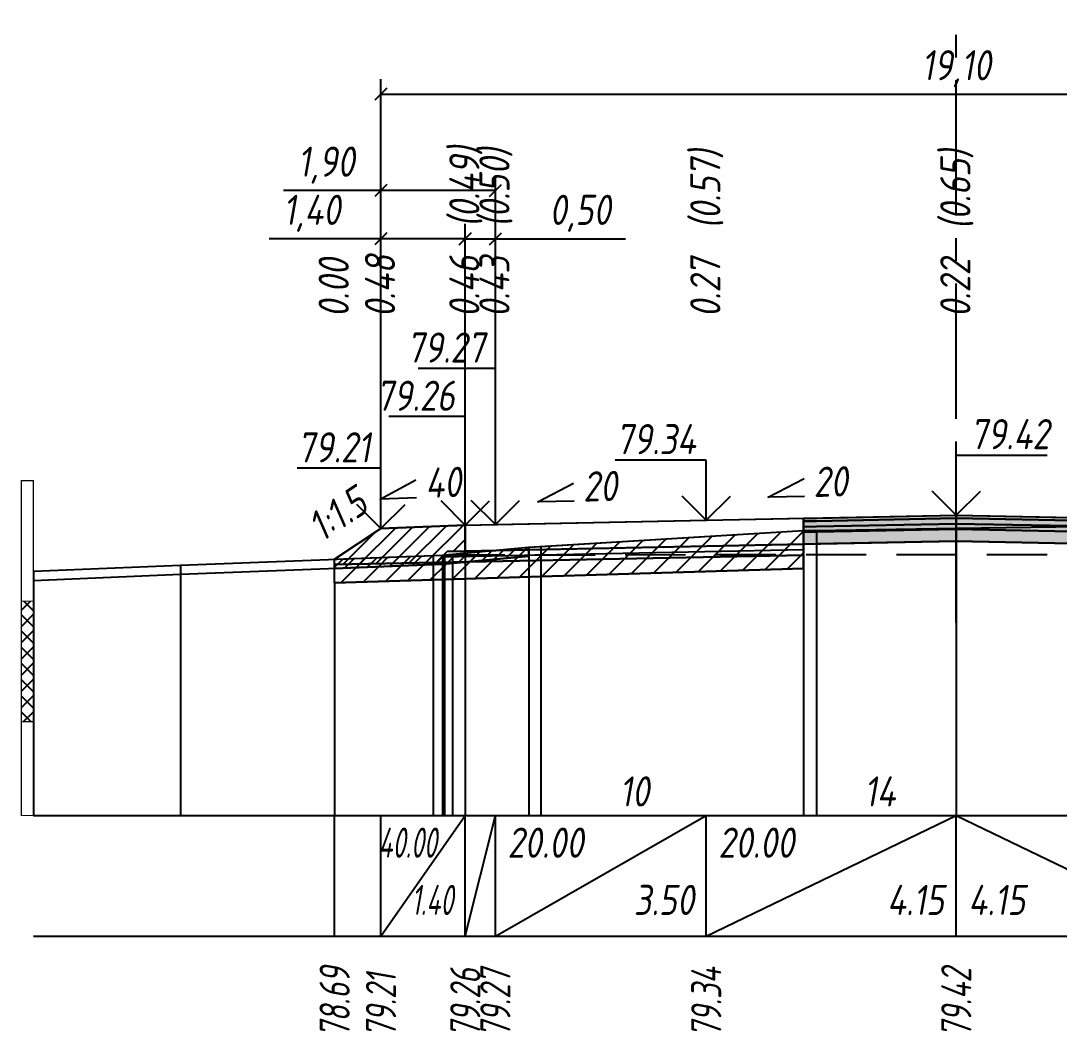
# Model space of a CAD drawing. Extents: x -717 to 1451, y -133302 to 233.
# Drawn here: x 78.9 to 165.1, y -20853.9 to -20770.1 of the extents above; entities that cross this region are included whole.
import ezdxf
from ezdxf.enums import TextEntityAlignment as Align

# ---------------------------------------------------------------- set-up
doc = ezdxf.new("R2010")
doc.units = 0
doc.linetypes.add('осевая2', pattern=[1.125, 0.75, -0.125, 0.125, -0.125])
doc.linetypes.add('штриховая', pattern=[0.75, 0.5, -0.25])
for name, color, linetype in [('Интерполированный поперечник', 2, 'Continuous'), ('Код_514', 1, 'Continuous'), ('Контур_0', 7, 'Continuous'), ('Контур_2521', 7, 'Continuous'), ('Контур_2564', 7, 'Continuous'), ('Контур_2660', 7, 'Continuous'), ('Контур_2665', 7, 'Continuous'), ('Контур_400', 7, 'Continuous'), ('Контур_508', 7, 'Continuous'), ('Контур_512', 7, 'Continuous'), ('Контур_513', 7, 'Continuous'), ('Контур_818', 7, 'Continuous'), ('Красный поперечник', 1, 'Continuous'), ('Линейка абсолютных высот', 7, 'Continuous'), ('Объём_2501', 7, 'Continuous'), ('Объём_2564', 7, 'Continuous'), ('Объём_2650', 7, 'Continuous'), ('Объём_2660', 7, 'Continuous'), ('Объём_2661', 7, 'Continuous'), ('Объём_2665', 7, 'Continuous'), ('Объём_2666', 7, 'Continuous'), ('Объём_2667', 7, 'Continuous'), ('Объём_2668', 7, 'Continuous'), ('Объём_2669', 7, 'Continuous'), ('Объём_2675', 7, 'Continuous'), ('Объём_2753', 7, 'Continuous'), ('Ось', 1, 'осевая2'), ('Откосы', 7, 'Continuous'), ('Отметки покрытия', 7, 'Continuous'), ('Рабочие отметки', 7, 'Continuous'), ('Рабочие отметки доп.', 7, 'Continuous'), ('Слои выравнивания', 7, 'Continuous'), ('Таблица', 7, 'Continuous'), ('Уклоны проезжей части', 7, 'Continuous'), ('Черный поперечник', 3, 'Continuous')]:
    doc.layers.add(name, color=color, linetype=linetype)
for name, color, linetype, true_color in [('Контур_2540', 2, 'Continuous', 0xffff00), ('Контур_2560', 2, 'Continuous', 0xffff00), ('Контур_2561', 7, 'Continuous', 0xff8040), ('Контур_2562', 3, 'Continuous', 0x00ff00), ('Контур_2563', 7, 'Continuous', 0xff8000), ('Контур_2570', 7, 'Continuous', 0x80ff00), ('Контур_2725', 7, 'Continuous', 0x323232), ('Контур_2736', 4, 'Continuous', 0x00ffff), ('Контур_2737', 4, 'Continuous', 0x00ffff), ('Контур_2738', 4, 'Continuous', 0x00ffff), ('Контур_2739', 4, 'Continuous', 0x00ffff), ('Контур_2741', 4, 'Continuous', 0x00ffff), ('Контур_2742', 4, 'Continuous', 0x00ffff), ('Контур_2743', 4, 'Continuous', 0x00ffff), ('Контур_2744', 7, 'Continuous', 0xa4ffff), ('Контур_2745', 7, 'Continuous', 0xa4ffff), ('Контур_2747', 4, 'Continuous', 0x00ffff), ('Контур_2748', 4, 'Continuous', 0x00ffff), ('Контур_2749', 4, 'Continuous', 0x00ffff), ('Контур_2750', 4, 'Continuous', 0x00ffff), ('Контур_2751', 4, 'Continuous', 0x00ffff), ('Контур_2752', 4, 'Continuous', 0x00ffff), ('Контур_2760', 7, 'Continuous', 0x323232), ('Контур_2761', 7, 'Continuous', 0x323232), ('Контур_2762', 7, 'Continuous', 0x323232), ('Контур_2763', 7, 'Continuous', 0x323232), ('Контур_402', 7, 'Continuous', 0xff6464), ('Контур_703', 4, 'Continuous', 0x00ffff), ('Контур_705', 4, 'Continuous', 0x00ffff), ('Контур_707', 4, 'Continuous', 0x00ffff), ('Контур_720', 131, 'Continuous', 0xaaffff), ('Объём_2500', 7, 'Continuous', 0xc0c0c0), ('Объём_2520', 7, 'Continuous', 0x80ffff), ('Объём_2540', 2, 'Continuous', 0xffff00), ('Объём_2560', 2, 'Continuous', 0xffff00), ('Объём_2561', 7, 'Continuous', 0xff8040), ('Объём_2562', 3, 'Continuous', 0x00ff00), ('Объём_2563', 7, 'Continuous', 0xff8000), ('Объём_2570', 7, 'Continuous', 0x80ff00), ('Объём_2600', 7, 'Continuous', 0x808000), ('Объём_2746', 2, 'Continuous', 0xffff00)]:
    doc.layers.add(name, color=color, linetype=linetype, true_color=true_color)
doc.styles.get("Standard").update_dxf_attribs({"font": 'txt', "height": 2.5})
doc.styles.add('М', font='romand.shx', dxfattribs={"width": 0.8, "oblique": 10, "height": 2.5})
doc.dimstyles.new('ISO-25', dxfattribs={"dimtxt": 2.5, "dimasz": 2.5, "dimexe": 1.25, "dimexo": 0.625, "dimtad": 1, "dimtxsty": 'Standard', "dimcen": 2.5, "dimadec": 0, "dimazin": 0, "dimtfac": 1, "dimtmove": 0, "dimatfit": 3, "dimfxl": 1, "dimarcsym": 0})

# ---------------------------------------------------------------- blocks, each defined once
blk = doc.blocks.new('_Oblique')
at = {"color": 0, "linetype": 'ByBlock', "lineweight": -2}
blk.add_line((-0.5, -0.5), (0.5, 0.5), dxfattribs=at)
blk = doc.blocks.new('*D498')
at = {"color": 0, "lineweight": -2, "transparency": 16777216}
for p, q in [((108.842, -20811.618), (108.842, -20786.898)), ((115.842, -20811.338), (115.842, -20786.898)), ((108.842, -20788.148), (99.566, -20788.148)), ((115.842, -20788.148), (108.842, -20788.148))]:
    blk.add_line(p, q, dxfattribs=at)
at = {"layer": 'Defpoints', "color": 0, "transparency": 16777216}
for p in [(115.842, -20788.148), (108.842, -20812.243), (115.842, -20811.963)]:
    blk.add_point(p, dxfattribs=at)
at = {"color": 0, "lineweight": -2, "transparency": 16777216, "rotation": 180}
blk.add_blockref('_Oblique', (108.842, -20788.148), dxfattribs=at)
at = {"color": 0, "lineweight": -2, "transparency": 16777216}
blk.add_blockref('_Oblique', (115.842, -20788.148), dxfattribs=at)
at = {"color": 0, "transparency": 16777216, "insert": (103.106, -20786.035), "char_height": 2.5, "width": 8.75, "attachment_point": 5, "style": 'М'}
blk.add_mtext('1,40', dxfattribs=at)
blk = doc.blocks.new('*D500')
at = {"color": 0, "lineweight": -2, "transparency": 16777216}
for p, q in [((115.842, -20811.338), (115.842, -20786.898)), ((118.342, -20811.288), (118.342, -20786.898)), ((115.842, -20788.148), (118.342, -20788.148)), ((118.342, -20788.148), (129.141, -20788.148))]:
    blk.add_line(p, q, dxfattribs=at)
at = {"layer": 'Defpoints', "color": 0, "transparency": 16777216}
for p in [(118.342, -20788.148), (115.842, -20811.963), (118.342, -20811.913)]:
    blk.add_point(p, dxfattribs=at)
at = {"color": 0, "lineweight": -2, "transparency": 16777216, "rotation": 180}
blk.add_blockref('_Oblique', (115.842, -20788.148), dxfattribs=at)
at = {"color": 0, "lineweight": -2, "transparency": 16777216}
blk.add_blockref('_Oblique', (118.342, -20788.148), dxfattribs=at)
at = {"color": 0, "transparency": 16777216, "insert": (125.379, -20786.035), "char_height": 2.5, "width": 9.16667, "attachment_point": 5, "style": 'М'}
blk.add_mtext('0,50', dxfattribs=at)
blk = doc.blocks.new('*D503')
at = {"color": 0, "lineweight": -2, "transparency": 16777216}
for p, q in [((108.842, -20811.618), (108.842, -20782.898)), ((118.342, -20811.288), (118.342, -20782.898)), ((108.842, -20784.148), (100.762, -20784.148)), ((118.342, -20784.148), (108.842, -20784.148))]:
    blk.add_line(p, q, dxfattribs=at)
at = {"layer": 'Defpoints', "color": 0, "transparency": 16777216}
for p in [(118.342, -20784.148), (108.842, -20812.243), (118.342, -20811.913)]:
    blk.add_point(p, dxfattribs=at)
at = {"color": 0, "lineweight": -2, "transparency": 16777216, "rotation": 180}
blk.add_blockref('_Oblique', (108.842, -20784.148), dxfattribs=at)
at = {"color": 0, "lineweight": -2, "transparency": 16777216}
blk.add_blockref('_Oblique', (118.342, -20784.148), dxfattribs=at)
at = {"color": 0, "transparency": 16777216, "insert": (104.302, -20782.035), "char_height": 2.5, "width": 8.75, "attachment_point": 5, "style": 'М'}
blk.add_mtext('1,90', dxfattribs=at)
blk = doc.blocks.new('*D504')
at = {"color": 0, "lineweight": -2, "transparency": 16777216}
for p, q in [((108.842, -20811.618), (108.842, -20774.898)), ((204.342, -20811.618), (204.342, -20774.898)), ((108.842, -20776.148), (204.342, -20776.148))]:
    blk.add_line(p, q, dxfattribs=at)
at = {"layer": 'Defpoints', "color": 0, "transparency": 16777216}
for p in [(204.342, -20776.148), (108.842, -20812.243), (204.342, -20812.243)]:
    blk.add_point(p, dxfattribs=at)
at = {"color": 0, "lineweight": -2, "transparency": 16777216, "rotation": 180}
blk.add_blockref('_Oblique', (108.842, -20776.148), dxfattribs=at)
at = {"color": 0, "lineweight": -2, "transparency": 16777216}
blk.add_blockref('_Oblique', (204.342, -20776.148), dxfattribs=at)
at = {"color": 0, "transparency": 16777216, "insert": (156.592, -20774.035), "char_height": 2.5, "width": 10.41667, "attachment_point": 5, "style": 'М'}
blk.add_mtext('19,10', dxfattribs=at)

msp = doc.modelspace()

# ---------------------------------------------------------------- hatches: boundary and pattern name
at = {"layer": 'Линейка абсолютных высот'}
h = msp.add_hatch(dxfattribs=at)
h.set_pattern_fill('ANSI37', scale=0.3, style=0)
h.set_pattern_definition([(45.000001, (0, 0), (-0.67351924, 0.67351921), []), (135.0000003, (0, 0), (-0.67351922, -0.67351923), [])])
h.paths.add_polyline_path([(80, -20828.208), (80, -20818.208), (79, -20818.208), (79, -20828.208)])
at = {"layer": 'Объём_2563'}
h = msp.add_hatch(dxfattribs=at)
h.set_pattern_fill('ANSI31', color=256, scale=0.3)
h.paths.add_polyline_path([(108.842, -20812.181), (115.842, -20811.901), (115.842, -20814.051), (114.342, -20814.081), (113.424, -20814.999), (105, -20815.167), (105, -20814.742)])
at = {"layer": 'Объём_2570'}
h = msp.add_hatch(dxfattribs=at)
h.set_pattern_fill('ANSI31', color=256, scale=0.2)
h.paths.add_polyline_path([(121.105, -20814.475), (113.959, -20815.136), (113.165, -20815.179), (105, -20815.492), (105, -20814.742), (113.165, -20814.429), (113.959, -20814.386), (121.105, -20813.725)])
at = {"layer": 'Объём_2600'}
h = msp.add_hatch(dxfattribs=at)
h.set_pattern_fill('ANSI31', color=6, scale=0.4)
h.paths.add_polyline_path([(122.117, -20813.667), (143.92, -20812.357), (143.92, -20815.516), (105, -20816.683), (105, -20815.492), (113.165, -20815.179), (113.959, -20815.136), (121.105, -20814.475), (121.105, -20813.725)])
at = {"layer": 'Слои выравнивания'}
for color, points in [(2, [(143.92, -20811.339), (144.996, -20811.318), (156.592, -20811.086), (156.592, -20811.336), (144.996, -20811.568), (143.92, -20811.589)]), (3, [(143.92, -20811.589), (144.996, -20811.568), (156.592, -20811.336), (156.592, -20811.786), (144.996, -20812.018), (143.92, -20812.039)]), (4, [(143.92, -20812.039), (144.996, -20812.018), (156.592, -20811.786), (156.592, -20812.236), (144.996, -20812.468), (143.92, -20812.489)]), (2, [(156.592, -20811.086), (167.502, -20811.304), (169.001, -20811.334), (171.035, -20811.374), (177.342, -20811.501), (193.325, -20811.82), (193.325, -20812.07), (177.342, -20811.751), (171.035, -20811.624), (169.001, -20811.584), (167.502, -20811.554), (156.592, -20811.336)]), (3, [(156.592, -20811.336), (167.502, -20811.554), (169.001, -20811.584), (171.035, -20811.624), (177.342, -20811.751), (193.325, -20812.07), (193.325, -20812.52), (177.342, -20812.201), (171.035, -20812.074), (169.001, -20812.034), (167.502, -20812.004), (156.592, -20811.786)]), (4, [(156.592, -20811.786), (167.502, -20812.004), (169.001, -20812.034), (171.035, -20812.074), (177.342, -20812.201), (193.325, -20812.52), (193.325, -20812.97), (177.342, -20812.651), (171.035, -20812.524), (169.001, -20812.484), (167.502, -20812.454), (156.592, -20812.236)]), (5, [(143.92, -20812.489), (144.996, -20812.468), (156.592, -20812.236), (156.592, -20813.236), (144.996, -20813.468), (143.92, -20813.489)]), (5, [(156.592, -20812.236), (167.502, -20812.454), (169.001, -20812.484), (171.035, -20812.524), (177.342, -20812.651), (193.325, -20812.97), (193.325, -20813.97), (177.342, -20813.651), (171.035, -20813.524), (169.001, -20813.484), (167.502, -20813.454), (156.592, -20813.236)])]:
    msp.add_hatch(color=color, dxfattribs=at).paths.add_polyline_path(points)

# ---------------------------------------------------------------- linework, layer by layer
at = {"layer": 'Интерполированный поперечник', "linetype": 'штриховая', "ltscale": 10, "flags": 128}
msp.add_lwpolyline([(114.126, -20814.368), (220.93, -20814.283)], dxfattribs=at)
at = {"layer": 'Код_514'}
for p, q in [((105, -20846), (105, -20836)), ((108.842, -20846), (108.842, -20836)), ((108.842, -20846), (115.842, -20836)), ((115.842, -20846), (115.842, -20836)), ((115.842, -20846), (118.342, -20836)), ((118.342, -20846), (118.342, -20836)), ((118.342, -20846), (135.842, -20836)), ((135.842, -20846), (135.842, -20836)), ((135.842, -20846), (156.592, -20836)), ((156.592, -20846), (156.592, -20836)), ((156.592, -20836), (177.342, -20846))]:
    msp.add_line(p, q, dxfattribs=at)
at = {"layer": 'Контур_0', "flags": 128}
for points in [[(115.842, -20811.901), (143.92, -20811.339), (143.92, -20813.489), (115.842, -20814.051), (115.842, -20811.901), (115.842, -20811.901)], [(108.842, -20812.181), (105, -20814.742), (105, -20814.742), (105, -20814.742), (105, -20814.742), (105, -20814.742), (105, -20814.742), (105, -20814.742), (105, -20814.742), (105, -20814.742), (105, -20814.742), (105, -20814.742), (105, -20814.742), (105, -20814.742), (105, -20814.742), (105, -20814.742)], [(108.842, -20812.181), (105, -20814.742), (105, -20814.742), (105, -20814.742), (105, -20814.742), (105, -20814.742), (105, -20814.742), (105, -20814.742), (105, -20814.742), (105, -20814.742), (105, -20814.742), (105, -20814.742), (105, -20814.742), (105, -20814.742), (105, -20814.742), (105, -20814.742), (105, -20814.742), (105, -20814.742), (105, -20814.742), (105, -20814.742), (105, -20814.742), (105, -20814.742), (105, -20814.742), (105, -20814.742), (105, -20814.742), (105, -20814.742), (105, -20814.742), (105, -20814.742), (105, -20814.742), (105, -20814.742)], [(114.342, -20814.081), (143.92, -20813.489), (143.92, -20814.389), (113.424, -20814.999), (114.342, -20814.081), (114.342, -20814.081)], [(105, -20815.167), (113.424, -20814.999), (114.342, -20814.081), (115.842, -20814.051)]]:
    msp.add_lwpolyline(points, dxfattribs=at)
at = {"layer": 'Контур_2521', "color": 250, "flags": 128}
msp.add_lwpolyline([(113.883, -20814.54), (143.92, -20813.939)], dxfattribs=at)
at = {"layer": 'Контур_2540', "flags": 128}
msp.add_lwpolyline([(113.424, -20814.999), (143.92, -20814.389), (143.92, -20815.516), (105, -20816.683), (105, -20815.167), (113.424, -20814.999), (113.424, -20814.999)], dxfattribs=at)
at = {"layer": 'Контур_2560', "flags": 128}
msp.add_lwpolyline([(108.842, -20812.181), (108.842, -20812.181), (108.842, -20812.181), (115.842, -20811.901)], dxfattribs=at)
at = {"layer": 'Контур_2561', "flags": 128}
msp.add_lwpolyline([(115.842, -20811.901), (115.842, -20811.901), (108.842, -20812.181), (108.842, -20812.181), (115.842, -20811.901)], dxfattribs=at)
at = {"layer": 'Контур_2562', "flags": 128}
msp.add_lwpolyline([(108.842, -20812.181), (108.842, -20812.181), (108.842, -20812.181), (108.842, -20812.181), (108.842, -20812.181)], dxfattribs=at)
at = {"layer": 'Контур_2563', "flags": 128}
msp.add_lwpolyline([(108.842, -20812.181), (115.842, -20811.901), (115.842, -20814.051), (114.342, -20814.081), (113.424, -20814.999), (105, -20815.167), (105, -20814.742), (108.842, -20812.181), (108.842, -20812.181)], dxfattribs=at)
at = {"layer": 'Контур_2564', "flags": 128}
msp.add_lwpolyline([(108.842, -20812.181), (115.842, -20811.901)], dxfattribs=at)
at = {"layer": 'Контур_2570', "flags": 128}
msp.add_lwpolyline([(80, -20816.487), (92.201, -20815.983), (113.165, -20815.179), (113.959, -20815.136), (114.126, -20815.118), (114.126, -20815.118), (114.77, -20815.055), (121.105, -20814.475), (121.105, -20813.725), (122.117, -20813.667), (143.92, -20812.357), (144.996, -20812.339), (156.592, -20812.166), (169.001, -20811.981)], dxfattribs=at)
at = {"layer": 'Контур_2660', "flags": 128}
msp.add_lwpolyline([(105, -20816.683), (143.92, -20815.516)], dxfattribs=at)
at = {"layer": 'Контур_2665', "flags": 128}
msp.add_lwpolyline([(108.842, -20812.181), (108.842, -20812.181)], dxfattribs=at)
at = {"layer": 'Контур_2725', "flags": 128}
msp.add_lwpolyline([(143.92, -20813.489), (144.996, -20813.468), (156.592, -20813.236), (167.502, -20813.454), (169.001, -20813.484), (171.035, -20813.524), (177.342, -20813.651), (193.325, -20813.97)], dxfattribs=at)
at = {"layer": 'Контур_2736', "flags": 128}
msp.add_lwpolyline([(108.842, -20812.181), (105, -20814.742)], dxfattribs=at)
at = {"layer": 'Контур_2737', "flags": 128}
msp.add_lwpolyline([(105, -20814.742), (105, -20814.742)], dxfattribs=at)
at = {"layer": 'Контур_2738', "flags": 128}
msp.add_lwpolyline([(105, -20814.742), (105, -20814.742)], dxfattribs=at)
at = {"layer": 'Контур_2739', "flags": 128}
msp.add_lwpolyline([(105, -20814.742), (105, -20814.742)], dxfattribs=at)
at = {"layer": 'Контур_2741', "flags": 128}
msp.add_lwpolyline([(105, -20814.742), (105, -20814.742)], dxfattribs=at)
at = {"layer": 'Контур_2742', "flags": 128}
msp.add_lwpolyline([(105, -20814.742), (105, -20814.742)], dxfattribs=at)
at = {"layer": 'Контур_2743', "flags": 128}
msp.add_lwpolyline([(105, -20814.742), (105, -20814.742)], dxfattribs=at)
at = {"layer": 'Контур_2744', "flags": 128}
msp.add_lwpolyline([(105, -20814.742), (105, -20814.742)], dxfattribs=at)
msp.add_lwpolyline([(105, -20814.742), (105, -20814.742)], dxfattribs=at)
msp.add_lwpolyline([(105, -20814.742), (105, -20814.742)], dxfattribs=at)
msp.add_lwpolyline([(105, -20814.742), (105, -20814.742)], dxfattribs=at)
msp.add_lwpolyline([(105, -20814.742), (105, -20814.742)], dxfattribs=at)
msp.add_lwpolyline([(105, -20814.742), (105, -20814.742)], dxfattribs=at)
at = {"layer": 'Контур_2745', "flags": 128}
msp.add_lwpolyline([(105, -20814.742), (105, -20814.742)], dxfattribs=at)
msp.add_lwpolyline([(105, -20814.742), (105, -20814.742)], dxfattribs=at)
msp.add_lwpolyline([(105, -20814.742), (105, -20814.742)], dxfattribs=at)
msp.add_lwpolyline([(105, -20814.742), (105, -20814.742)], dxfattribs=at)
msp.add_lwpolyline([(105, -20814.742), (105, -20814.742)], dxfattribs=at)
msp.add_lwpolyline([(105, -20814.742), (105, -20814.742)], dxfattribs=at)
at = {"layer": 'Контур_2747', "flags": 128}
msp.add_lwpolyline([(105, -20814.742), (105, -20814.742)], dxfattribs=at)
at = {"layer": 'Контур_2748', "flags": 128}
msp.add_lwpolyline([(105, -20814.742), (105, -20814.742)], dxfattribs=at)
at = {"layer": 'Контур_2749', "flags": 128}
msp.add_lwpolyline([(105, -20814.742), (105, -20814.742)], dxfattribs=at)
at = {"layer": 'Контур_2750', "flags": 128}
msp.add_lwpolyline([(105, -20814.742), (105, -20814.742)], dxfattribs=at)
at = {"layer": 'Контур_2751', "flags": 128}
msp.add_lwpolyline([(105, -20814.742), (105, -20814.742)], dxfattribs=at)
at = {"layer": 'Контур_2752', "flags": 128}
msp.add_lwpolyline([(105, -20814.742), (105, -20814.742)], dxfattribs=at)
at = {"layer": 'Контур_2760', "flags": 128}
msp.add_lwpolyline([(143.92, -20811.339), (144.996, -20811.318), (156.592, -20811.086), (167.502, -20811.304), (169.001, -20811.334), (171.035, -20811.374), (177.342, -20811.501), (193.325, -20811.82)], dxfattribs=at)
at = {"layer": 'Контур_2761', "flags": 128}
msp.add_lwpolyline([(143.92, -20811.589), (144.996, -20811.568), (156.592, -20811.336), (167.502, -20811.554), (169.001, -20811.584), (171.035, -20811.624), (177.342, -20811.751), (193.325, -20812.07)], dxfattribs=at)
at = {"layer": 'Контур_2762', "flags": 128}
msp.add_lwpolyline([(143.92, -20812.039), (144.996, -20812.018), (156.592, -20811.786), (167.502, -20812.004), (169.001, -20812.034), (171.035, -20812.074), (177.342, -20812.201), (193.325, -20812.52)], dxfattribs=at)
at = {"layer": 'Контур_2763', "flags": 128}
msp.add_lwpolyline([(143.92, -20812.489), (144.996, -20812.468), (156.592, -20812.236), (167.502, -20812.454), (169.001, -20812.484), (171.035, -20812.524), (177.342, -20812.651), (193.325, -20812.97)], dxfattribs=at)
at = {"layer": 'Контур_400', "flags": 128}
for points in [[(115.842, -20811.901), (118.342, -20811.851), (118.342, -20811.851), (118.342, -20811.851), (118.342, -20811.851), (118.342, -20811.851), (118.342, -20811.851), (135.842, -20811.501), (156.592, -20811.086)], [(156.592, -20811.086), (177.342, -20811.501), (194.842, -20811.851), (194.842, -20811.851), (194.842, -20811.851), (194.842, -20811.851), (194.842, -20811.851), (194.842, -20811.851), (197.342, -20811.901)]]:
    msp.add_lwpolyline(points, dxfattribs=at)
at = {"layer": 'Контур_402', "flags": 128}
msp.add_lwpolyline([(105, -20816.683), (143.92, -20815.516), (143.92, -20813.489), (156.592, -20813.236), (193.325, -20813.97), (193.325, -20816.238), (211.234, -20816.775)], dxfattribs=at)
at = {"layer": 'Контур_508', "flags": 128}
msp.add_lwpolyline([(105, -20816.683), (143.92, -20815.516), (143.92, -20813.489), (156.592, -20813.236), (193.325, -20813.97), (193.325, -20816.238), (211.234, -20816.775), (211.234, -20816), (212.071, -20816), (214.639, -20814.288)], dxfattribs=at)
at = {"layer": 'Контур_512', "flags": 128}
msp.add_lwpolyline([(105, -20816.683), (143.92, -20815.516)], dxfattribs=at)
at = {"layer": 'Контур_513', "flags": 128}
msp.add_lwpolyline([(105, -20816.683), (143.92, -20815.516), (143.92, -20813.489), (156.592, -20813.236), (193.325, -20813.97), (193.325, -20816.238), (211.234, -20816.775), (211.234, -20816), (212.071, -20816), (214.639, -20814.288)], dxfattribs=at)
at = {"layer": 'Контур_703', "flags": 128}
for points in [[(108.842, -20812.181), (105, -20814.742)], [(105, -20814.742), (105, -20814.742)]]:
    msp.add_lwpolyline(points, dxfattribs=at)
at = {"layer": 'Контур_705', "flags": 128}
msp.add_lwpolyline([(105, -20814.742), (105, -20814.742)], dxfattribs=at)
at = {"layer": 'Контур_707', "flags": 128}
msp.add_lwpolyline([(105, -20814.742), (105, -20814.742)], dxfattribs=at)
at = {"layer": 'Контур_720', "flags": 128}
msp.add_lwpolyline([(105, -20814.742), (105, -20814.742)], dxfattribs=at)
at = {"layer": 'Контур_818', "flags": 128}
msp.add_lwpolyline([(105, -20815.492), (113.165, -20815.179), (113.959, -20815.136), (114.126, -20815.118), (114.126, -20815.118), (114.77, -20815.055), (121.105, -20814.475), (121.105, -20813.725), (122.117, -20813.667), (143.92, -20812.357), (144.996, -20812.339), (156.592, -20812.166), (169.001, -20811.981), (171.035, -20812.016), (193.325, -20812.382), (214.04, -20813.754), (214.639, -20813.791)], dxfattribs=at)
at = {"layer": 'Красный поперечник'}
for p, q in [((118.342, -20811.851), (135.842, -20811.501)), ((135.842, -20811.501), (156.592, -20811.086)), ((156.592, -20811.086), (177.342, -20811.501)), ((105, -20814.742), (108.842, -20812.181)), ((108.842, -20812.181), (115.842, -20811.901)), ((115.842, -20811.901), (118.342, -20811.851)), ((143.92, -20815.516), (143.92, -20836)), ((105, -20816.683), (105, -20836))]:
    msp.add_line(p, q, dxfattribs=at)
at = {"layer": 'Линейка абсолютных высот', "color": 7, "const_width": 0.1, "flags": 128}
for points in [[(80, -20818.208), (80, -20808.208), (79, -20808.208), (79, -20818.208), (80, -20818.208)], [(80, -20828.208), (80, -20818.208), (79, -20818.208), (79, -20828.208), (80, -20828.208)], [(80, -20836), (80, -20828.208), (79, -20828.208), (79, -20836), (80, -20836)]]:
    msp.add_lwpolyline(points, dxfattribs=at)
at = {"layer": 'Объём_2500', "flags": 128}
msp.add_lwpolyline([(115.842, -20811.901), (143.92, -20811.339), (143.92, -20813.489), (115.842, -20814.051), (115.842, -20811.901), (115.842, -20811.901)], dxfattribs=at)
at = {"layer": 'Объём_2501', "flags": 128}
for points in [[(115.842, -20811.901), (118.342, -20811.851), (118.342, -20811.851), (118.342, -20811.851), (118.342, -20811.851), (118.342, -20811.851), (118.342, -20811.851), (135.842, -20811.501), (156.592, -20811.086)], [(156.592, -20811.086), (177.342, -20811.501), (194.842, -20811.851), (194.842, -20811.851), (194.842, -20811.851), (194.842, -20811.851), (194.842, -20811.851), (194.842, -20811.851), (197.342, -20811.901)]]:
    msp.add_lwpolyline(points, dxfattribs=at)
at = {"layer": 'Объём_2520', "color": 250, "flags": 128}
msp.add_lwpolyline([(114.342, -20814.081), (143.92, -20813.489), (143.92, -20814.389), (113.424, -20814.999), (114.342, -20814.081), (114.342, -20814.081)], dxfattribs=at)
at = {"layer": 'Объём_2540', "flags": 128}
msp.add_lwpolyline([(113.424, -20814.999), (143.92, -20814.389), (143.92, -20815.516), (105, -20816.683), (105, -20815.167), (113.424, -20814.999), (113.424, -20814.999)], dxfattribs=at)
at = {"layer": 'Объём_2560', "flags": 128}
msp.add_lwpolyline([(108.842, -20812.181), (108.842, -20812.181), (108.842, -20812.181), (115.842, -20811.901)], dxfattribs=at)
at = {"layer": 'Объём_2561', "flags": 128}
msp.add_lwpolyline([(115.842, -20811.901), (115.842, -20811.901), (108.842, -20812.181), (108.842, -20812.181), (115.842, -20811.901)], dxfattribs=at)
at = {"layer": 'Объём_2562', "flags": 128}
msp.add_lwpolyline([(108.842, -20812.181), (108.842, -20812.181), (108.842, -20812.181), (108.842, -20812.181), (108.842, -20812.181)], dxfattribs=at)
at = {"layer": 'Объём_2563', "color": 250, "flags": 128}
msp.add_lwpolyline([(108.842, -20812.181), (115.842, -20811.901), (115.842, -20814.051), (114.342, -20814.081), (113.424, -20814.999), (105, -20815.167), (105, -20814.742), (108.842, -20812.181), (108.842, -20812.181)], dxfattribs=at)
at = {"layer": 'Объём_2564', "flags": 128}
msp.add_lwpolyline([(108.842, -20812.181), (115.842, -20811.901)], dxfattribs=at)
at = {"layer": 'Объём_2570', "flags": 128}
msp.add_lwpolyline([(121.105, -20814.475), (113.959, -20815.136), (113.165, -20815.179), (105, -20815.492), (105, -20814.742), (113.165, -20814.429), (113.959, -20814.386), (121.105, -20813.725), (121.105, -20814.475), (121.105, -20814.475)], dxfattribs=at)
at = {"layer": 'Объём_2650', "color": 6, "flags": 128}
msp.add_lwpolyline([(122.117, -20813.667), (143.92, -20812.357), (143.92, -20815.516), (105, -20816.683), (105, -20815.492), (113.165, -20815.179), (113.959, -20815.136), (121.105, -20814.475), (121.105, -20813.725), (122.117, -20813.667), (122.117, -20813.667)], dxfattribs=at)
at = {"layer": 'Объём_2660', "flags": 128}
msp.add_lwpolyline([(105, -20816.683), (143.92, -20815.516)], dxfattribs=at)
at = {"layer": 'Объём_2661', "flags": 128}
msp.add_lwpolyline([(108.842, -20812.181), (105, -20814.742)], dxfattribs=at)
at = {"layer": 'Объём_2665', "flags": 128}
msp.add_lwpolyline([(108.842, -20812.181), (108.842, -20812.181)], dxfattribs=at)
at = {"layer": 'Объём_2666', "flags": 128}
msp.add_lwpolyline([(108.842, -20812.181), (105, -20814.742)], dxfattribs=at)
at = {"layer": 'Объём_2667', "flags": 128}
msp.add_lwpolyline([(105, -20814.742), (105, -20814.742)], dxfattribs=at)
msp.add_lwpolyline([(105, -20814.742), (105, -20814.742)], dxfattribs=at)
at = {"layer": 'Объём_2668', "flags": 128}
msp.add_lwpolyline([(105, -20814.742), (105, -20814.742)], dxfattribs=at)
msp.add_lwpolyline([(105, -20814.742), (105, -20814.742)], dxfattribs=at)
at = {"layer": 'Объём_2669', "flags": 128}
msp.add_lwpolyline([(105, -20814.742), (105, -20814.742)], dxfattribs=at)
msp.add_lwpolyline([(105, -20814.742), (105, -20814.742)], dxfattribs=at)
at = {"layer": 'Объём_2675', "flags": 128}
msp.add_lwpolyline([(105, -20814.742), (105, -20814.742)], dxfattribs=at)
msp.add_lwpolyline([(105, -20814.742), (105, -20814.742)], dxfattribs=at)
msp.add_lwpolyline([(105, -20814.742), (105, -20814.742)], dxfattribs=at)
msp.add_lwpolyline([(105, -20814.742), (105, -20814.742)], dxfattribs=at)
msp.add_lwpolyline([(105, -20814.742), (105, -20814.742)], dxfattribs=at)
msp.add_lwpolyline([(105, -20814.742), (105, -20814.742)], dxfattribs=at)
msp.add_lwpolyline([(105, -20814.742), (105, -20814.742)], dxfattribs=at)
msp.add_lwpolyline([(105, -20814.742), (105, -20814.742)], dxfattribs=at)
msp.add_lwpolyline([(105, -20814.742), (105, -20814.742)], dxfattribs=at)
msp.add_lwpolyline([(105, -20814.742), (105, -20814.742)], dxfattribs=at)
msp.add_lwpolyline([(105, -20814.742), (105, -20814.742)], dxfattribs=at)
msp.add_lwpolyline([(105, -20814.742), (105, -20814.742)], dxfattribs=at)
at = {"layer": 'Объём_2746', "flags": 128}
msp.add_lwpolyline([(143.92, -20815.516), (105, -20816.683), (105, -20815.492), (113.165, -20815.179), (113.959, -20815.136), (121.105, -20814.475), (121.105, -20813.725), (143.92, -20812.357), (143.92, -20815.516), (143.92, -20815.516)], dxfattribs=at)
at = {"layer": 'Объём_2753', "flags": 128}
msp.add_lwpolyline([(143.92, -20811.339), (143.92, -20811.339)], dxfattribs=at)
at = {"layer": 'Ось', "ltscale": 15}
msp.add_line((156.592, -20819.971), (156.592, -20770.056), dxfattribs=at)
at = {"layer": 'Откосы', "color": 1, "flags": 128}
for points in [[(111.788, -20809.64), (108.79, -20809.76), (111.728, -20808.142)], [(143.991, -20809.526), (140.992, -20809.586), (143.961, -20808.027)], [(124.866, -20809.909), (121.867, -20809.969), (124.836, -20808.409)]]:
    msp.add_lwpolyline(points, dxfattribs=at)
at = {"layer": 'Отметки покрытия', "color": 1}
for p, q in [((118.342, -20798.901), (111.942, -20798.901)), ((118.342, -20811.851), (118.342, -20798.901)), ((115.842, -20802.901), (109.492, -20802.901)), ((115.842, -20811.901), (115.842, -20802.901)), ((135.842, -20806.501), (128.292, -20806.501)), ((135.842, -20811.501), (135.842, -20806.501)), ((156.592, -20811.086), (156.592, -20806.086)), ((156.592, -20806.086), (164.142, -20806.086)), ((108.842, -20807.181), (101.892, -20807.181)), ((108.842, -20812.181), (108.842, -20807.181)), ((156.592, -20811.086), (154.592, -20809.086)), ((156.592, -20811.086), (158.592, -20809.086)), ((115.842, -20811.901), (113.842, -20809.901)), ((115.842, -20811.901), (117.842, -20809.901)), ((118.342, -20811.851), (116.342, -20809.851)), ((118.342, -20811.851), (120.342, -20809.851)), ((135.842, -20811.501), (133.842, -20809.501)), ((135.842, -20811.501), (137.842, -20809.501)), ((108.842, -20812.181), (106.842, -20810.181)), ((108.842, -20812.181), (110.842, -20810.181))]:
    msp.add_line(p, q, dxfattribs=at)
at = {"layer": 'Слои выравнивания'}
for p, q in [((143.92, -20811.339), (143.92, -20836)), ((156.592, -20811.086), (156.592, -20836)), ((115.842, -20811.901), (115.842, -20836))]:
    msp.add_line(p, q, dxfattribs=at)
at = {"layer": 'Слои выравнивания', "color": 2, "flags": 128}
for points in [[(143.92, -20811.339), (144.996, -20811.318), (156.592, -20811.086), (156.592, -20811.336), (144.996, -20811.568), (143.92, -20811.589)], [(156.592, -20811.086), (167.502, -20811.304), (169.001, -20811.334), (171.035, -20811.374), (177.342, -20811.501), (193.325, -20811.82), (193.325, -20812.07), (177.342, -20811.751), (171.035, -20811.624), (169.001, -20811.584), (167.502, -20811.554), (156.592, -20811.336)]]:
    msp.add_lwpolyline(points, close=True, dxfattribs=at)
at = {"layer": 'Слои выравнивания', "color": 3, "flags": 128}
for points in [[(143.92, -20811.589), (144.996, -20811.568), (156.592, -20811.336), (156.592, -20811.786), (144.996, -20812.018), (143.92, -20812.039)], [(156.592, -20811.336), (167.502, -20811.554), (169.001, -20811.584), (171.035, -20811.624), (177.342, -20811.751), (193.325, -20812.07), (193.325, -20812.52), (177.342, -20812.201), (171.035, -20812.074), (169.001, -20812.034), (167.502, -20812.004), (156.592, -20811.786)]]:
    msp.add_lwpolyline(points, close=True, dxfattribs=at)
at = {"layer": 'Слои выравнивания', "color": 4, "flags": 128}
for points in [[(143.92, -20812.039), (144.996, -20812.018), (156.592, -20811.786), (156.592, -20812.236), (144.996, -20812.468), (143.92, -20812.489)], [(156.592, -20811.786), (167.502, -20812.004), (169.001, -20812.034), (171.035, -20812.074), (177.342, -20812.201), (193.325, -20812.52), (193.325, -20812.97), (177.342, -20812.651), (171.035, -20812.524), (169.001, -20812.484), (167.502, -20812.454), (156.592, -20812.236)]]:
    msp.add_lwpolyline(points, close=True, dxfattribs=at)
at = {"layer": 'Слои выравнивания', "color": 5, "flags": 128}
for points in [[(143.92, -20812.489), (144.996, -20812.468), (156.592, -20812.236), (156.592, -20813.236), (144.996, -20813.468), (143.92, -20813.489)], [(156.592, -20812.236), (167.502, -20812.454), (169.001, -20812.484), (171.035, -20812.524), (177.342, -20812.651), (193.325, -20812.97), (193.325, -20813.97), (177.342, -20813.651), (171.035, -20813.524), (169.001, -20813.484), (167.502, -20813.454), (156.592, -20813.236)]]:
    msp.add_lwpolyline(points, close=True, dxfattribs=at)
at = {"layer": 'Таблица'}
for p, q in [((80, -20836), (239.639, -20836)), ((80, -20846), (239.639, -20846))]:
    msp.add_line(p, q, dxfattribs=at)
at = {"layer": 'Черный поперечник', "color": 7}
for p, q in [((143.92, -20812.357), (143.92, -20836)), ((144.996, -20812.339), (144.996, -20836)), ((156.592, -20812.166), (156.592, -20836)), ((113.959, -20814.386), (113.959, -20836)), ((114.126, -20814.368), (114.126, -20836)), ((114.77, -20814.305), (114.77, -20836)), ((121.105, -20813.725), (121.105, -20836)), ((122.117, -20813.667), (122.117, -20836)), ((92.201, -20815.233), (92.201, -20836)), ((113.165, -20814.429), (113.165, -20836)), ((80, -20815.737), (80, -20836))]:
    msp.add_line(p, q, dxfattribs=at)
at = {"layer": 'Черный поперечник', "flags": 128}
msp.add_lwpolyline([(80, -20815.737), (92.201, -20815.233), (113.165, -20814.429), (113.959, -20814.386), (114.126, -20814.368), (114.77, -20814.305), (121.105, -20813.725), (122.117, -20813.667), (143.92, -20812.357), (144.996, -20812.339), (156.592, -20812.166), (169.001, -20811.981), (171.035, -20812.016), (193.325, -20812.382), (214.04, -20813.754), (215.334, -20813.833), (215.789, -20813.881), (220.93, -20814.283), (228.498, -20813.275), (234.454, -20812.485), (239.639, -20812.46)], dxfattribs=at)

# ---------------------------------------------------------------- texts
at = {"layer": 'Код_514', "style": 'М', "oblique": 10}
for s, width, p in [('40.00', 0.6, (108.626, -20837)), ('20.00', 0.8, (119.342, -20837)), ('20.00', 0.8, (136.842, -20837))]:
    msp.add_text(s, height=2.5, dxfattribs=dict(at, width=width)).set_placement(p, align=Align.TOP_LEFT)
for s, width, p in [('1.40', 0.6, (114.842, -20845)), ('3.50', 0.8, (134.842, -20845)), ('4.15', 0.8, (155.592, -20845))]:
    msp.add_text(s, height=2.5, dxfattribs=dict(at, width=width)).set_placement(p, align=Align.BOTTOM_RIGHT)
at = {"layer": 'Код_514', "style": 'М', "oblique": 10, "width": 0.8}
msp.add_text('4.15', height=2.5, dxfattribs=at).set_placement((157.592, -20845), align=Align.BOTTOM_LEFT)
at = {"layer": 'Код_514', "style": 'М', "oblique": 10, "width": 0.7}
for s, p in [('78.69', (105, -20854.382)), ('79.26', (115.842, -20854.382)), ('79.27', (118.342, -20854.382)), ('79.34', (135.842, -20854.382)), ('79.42', (156.592, -20854.382)), ('79.21', (108.842, -20854.382))]:
    msp.add_text(s, height=2.5, rotation=90, dxfattribs=at).set_placement(p, align=Align.MIDDLE_LEFT)
at = {"layer": 'Отметки покрытия', "color": 1, "style": 'М', "oblique": 10, "width": 0.8}
for s, p in [('79.27', (117.483, -20799.169)), ('79.26', (114.983, -20803.169)), ('79.34', (134.983, -20806.769)), ('79.21', (107.983, -20807.449))]:
    msp.add_text(s, height=2.5, dxfattribs=at).set_placement(p, align=Align.BOTTOM_RIGHT)
msp.add_text('79.42', height=2.5, dxfattribs=at).set_placement((157.733, -20806.354), align=Align.BOTTOM_LEFT)
at = {"layer": 'Рабочие отметки', "color": 1, "style": 'М', "oblique": 10, "width": 0.8}
for s, p in [('0.48', (108.764, -20794.651)), ('0.43', (118.264, -20794.651)), ('0.00', (104.922, -20794.651)), ('0.46', (115.764, -20794.651)), ('0.27', (135.764, -20794.651)), ('0.22', (156.514, -20794.651))]:
    msp.add_text(s, height=2.5, rotation=90, dxfattribs=at).set_placement(p, align=Align.MIDDLE_LEFT)
at = {"layer": 'Рабочие отметки доп.', "color": 1, "style": 'М', "oblique": 10, "width": 0.8}
for s, p in [('(0.49)', (115.764, -20787.151)), ('(0.50)', (118.264, -20787.151)), ('(0.57)', (135.764, -20787.301)), ('(0.65)', (156.514, -20787.351))]:
    msp.add_text(s, height=2.5, rotation=90, dxfattribs=at).set_placement(p, align=Align.MIDDLE_LEFT)
at = {"layer": 'Слои выравнивания', "style": 'М', "oblique": 10, "width": 0.8}
for s, p in [('10', (129.881, -20836)), ('14', (150.256, -20836))]:
    msp.add_text(s, height=2.5, dxfattribs=at).set_placement(p, align=Align.BOTTOM_CENTER)
at = {"layer": 'Уклоны проезжей части', "color": 1, "style": 'М', "oblique": 10, "width": 0.8}
for s, rotation, p in [('40', 2.29061, (114.092, -20810.357)), ('20', 1.14576, (127.072, -20810.676)), ('20', 1.14576, (146.197, -20810.293)), ('1:1.5', 33.69007, (106.366, -20812.629))]:
    msp.add_text(s, height=2.5, rotation=rotation, dxfattribs=at).set_placement(p, align=Align.BOTTOM_CENTER)

# ---------------------------------------------------------------- dimensions: what is measured, and where the dimension line sits
at = {"color": 5}
dim = msp.add_linear_dim(base=(204.342, -20776.148), p1=(108.842, -20812.243), p2=(204.342, -20812.243), angle=180, dimstyle='ISO-25', override={"dimasz": 1, "dimlfac": 0.2, "dimzin": 0, "dimtxsty": 'М', "dimblk1": 'Oblique', "dimblk2": 'Oblique', "dimsah": 1}, dxfattribs=at)
dim.commit()
dim.dimension.update_dxf_attribs({"geometry": '*D504', "text_midpoint": (156.592, -20774.035)})
for base, p1, p2, picture, middle in [((118.342, -20784.148), (108.842, -20812.243), (118.342, -20811.913), '*D503', (104.302, -20784.148)), ((115.842, -20788.148), (108.842, -20812.243), (115.842, -20811.963), '*D498', (103.106, -20788.148)), ((118.342, -20788.148), (115.842, -20811.963), (118.342, -20811.913), '*D500', (125.379, -20788.148))]:
    dim = msp.add_linear_dim(base=base, p1=p1, p2=p2, angle=180, dimstyle='ISO-25', override={"dimasz": 1, "dimlfac": 0.2, "dimzin": 0, "dimtxsty": 'М', "dimblk1": 'Oblique', "dimblk2": 'Oblique', "dimsah": 1}, dxfattribs=at)
    dim.commit()
    dim.dimension.update_dxf_attribs({"geometry": picture, "text_midpoint": middle, "dimtype": 160})

doc.saveas('drawing.dxf')
